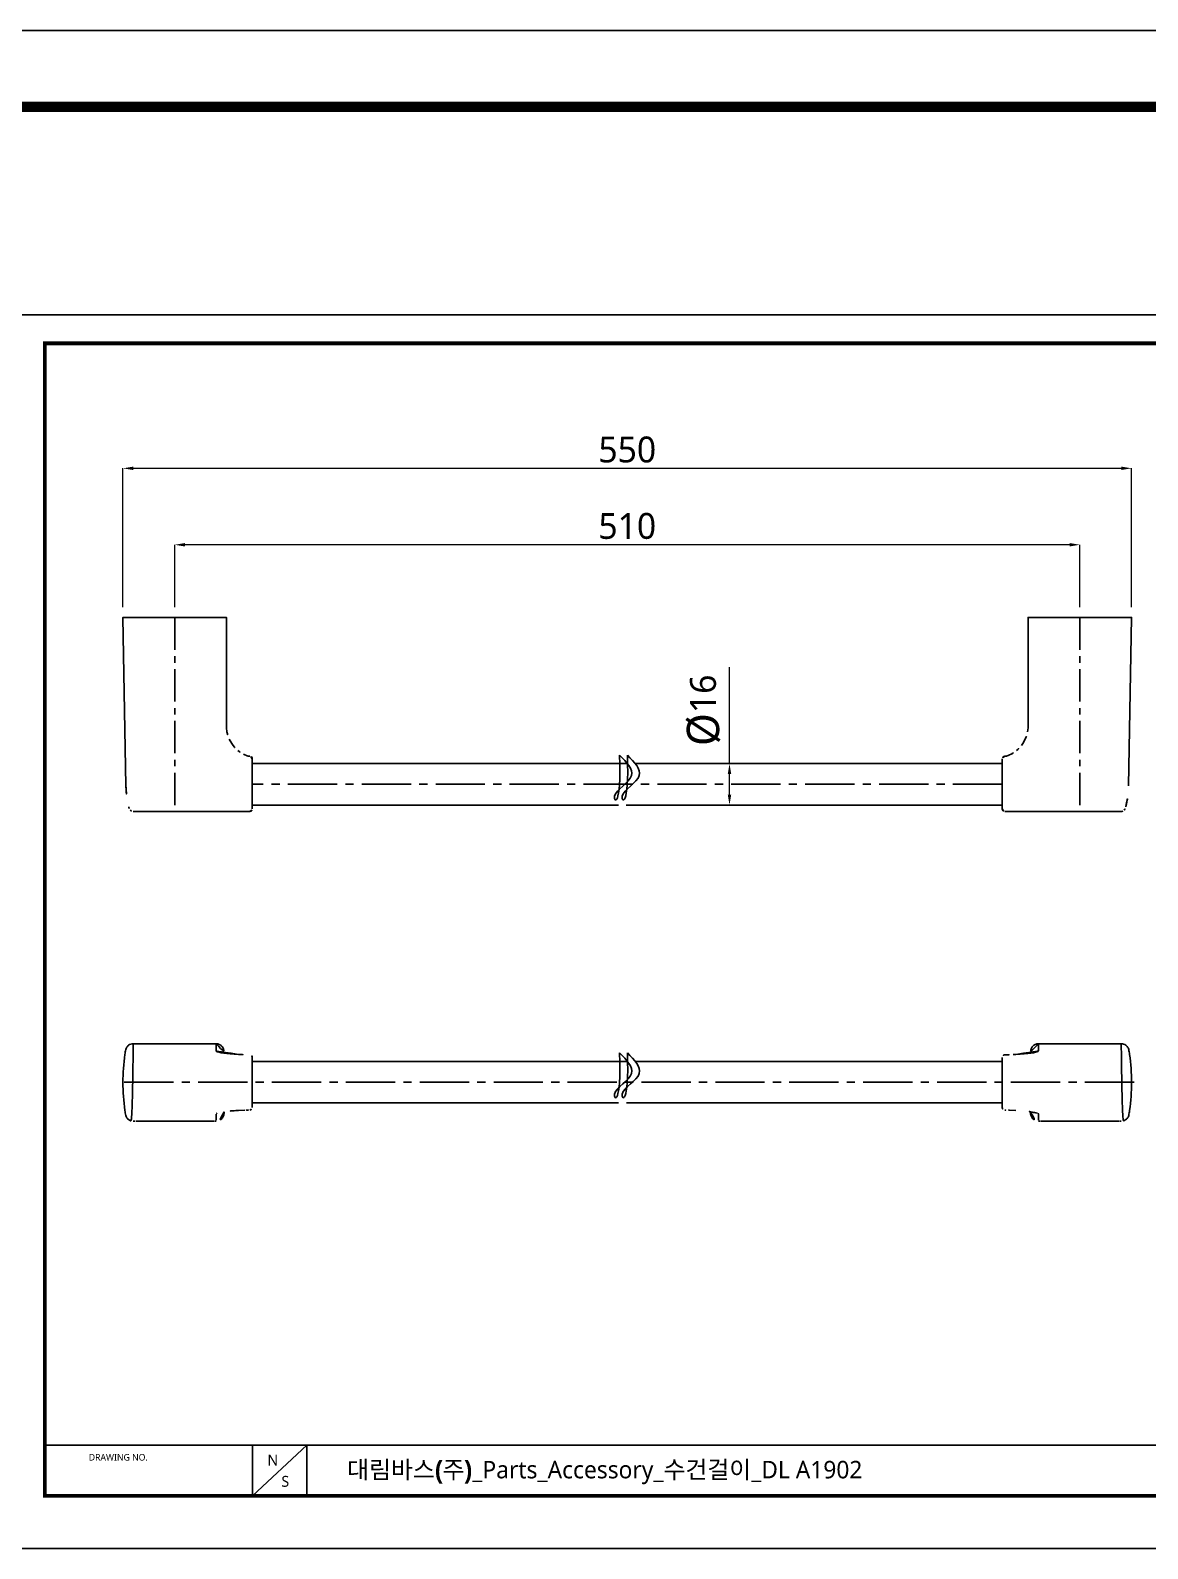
# Model space of a CAD drawing. Extents: x 16296675745 to 16296677481, y -37409619395 to -37409618123.
# Drawn here: x 16296676483 to 16296676915, y -37409618710 to -37409618123 of the extents above; entities that cross this region are included whole.
import ezdxf

# ---------------------------------------------------------------- set-up
doc = ezdxf.new("R2010")
doc.units = 0
doc.header["$LTSCALE"] = 10
doc.header["$MEASUREMENT"] = 0
doc.header["$PDMODE"] = 3
doc.header["$PDSIZE"] = -10
doc.linetypes.add('CENTER', pattern=[2, 1.25, -0.25, 0.25, -0.25])
doc.linetypes.add('CENTER2', pattern=[28.575, 19.05, -3.175, 3.175, -3.175])
doc.layers.get('0').update_dxf_attribs({"linetype": 'CONTINUOUS'})
doc.layers.get('DEFPOINTS').update_dxf_attribs({"linetype": 'CONTINUOUS'})
doc.layers.add('1', color=7, linetype='CONTINUOUS')
doc.layers.add('BODY', color=7, linetype='CONTINUOUS')
doc.styles.add('Daelim Dimension', font='')
doc.styles.get('Daelim Dimension').set_extended_font_data('NanumGothic')
doc.dimstyles.new('DEFAULT', dxfattribs={"dimscale": 2, "dimtxt": 2, "dimasz": 2, "dimexe": 0, "dimexo": 2, "dimgap": 1, "dimtad": 1, "dimdec": 1, "dimzin": 9, "dimdsep": 46, "dimtxsty": 'Daelim Dimension', "dimcen": 0.5, "dimclrd": 252, "dimclre": 252, "dimclrt": 3, "dimadec": 1, "dimazin": 0, "dimtfac": 1, "dimtdec": 1, "dimtix": 1, "dimtmove": 0, "dimatfit": 3, "dimfxl": 1, "dimtolj": 1, "dimtzin": 1, "dimlwd": 9, "dimlwe": 9, "dimarcsym": 0})

# ---------------------------------------------------------------- blocks, each defined once
blk = doc.blocks.new('*D0')
at = {"color": 5, "lineweight": 9, "ltscale": 0.5, "transparency": 16777216}
for p, q in [((16296676753.03851, -37409618406.71108), (16296676753.03851, -37409618369.46216)), ((16296676752.90562, -37409618406.71108), (16296676753.03851, -37409618406.71108)), ((16296676753.03851, -37409618418.71108), (16296676753.03851, -37409618410.71108)), ((16296676752.90562, -37409618422.71108), (16296676753.03851, -37409618422.71108))]:
    blk.add_line(p, q, dxfattribs=at)
at = {"color": 5, "ltscale": 0.5, "transparency": 16777216}
for points in [[(16296676752.37184, -37409618410.71108), (16296676753.70517, -37409618410.71108), (16296676753.03851, -37409618406.71108)], [(16296676752.37184, -37409618418.71108), (16296676753.70517, -37409618418.71108), (16296676753.03851, -37409618422.71108)]]:
    blk.add_solid(points, dxfattribs=at)
at = {"layer": 'DEFPOINTS', "color": 0, "ltscale": 0.5, "transparency": 16777216}
for p in [(16296676756.90562, -37409618406.71108), (16296676753.03851, -37409618422.71108), (16296676756.90562, -37409618422.71108)]:
    blk.add_point(p, dxfattribs=at)
at = {"color": 7, "ltscale": 0.5, "transparency": 16777216, "insert": (16296676743.05389, -37409618386.08662), "char_height": 10, "attachment_point": 5, "rotation": 90, "style": 'Daelim Dimension'}
blk.add_mtext('\\A1;{\\H1.25x;\\C256;Ø}16', dxfattribs=at)

msp = doc.modelspace()

# ---------------------------------------------------------------- linework, layer by layer
at = {"color": 5, "lineweight": 9, "ltscale": 0.5}
for p, q in [((16296676518.50094, -37409618346.211243), (16296676518.50094, -37409618292.546112)), ((16296676522.50094, -37409618292.546112), (16296676904.50094, -37409618292.546112)), ((16296676908.50094, -37409618346.211243), (16296676908.50094, -37409618292.546112)), ((16296676538.50094, -37409618346.21125), (16296676538.50094, -37409618322.099533)), ((16296676884.50094, -37409618322.099533), (16296676542.50094, -37409618322.099533)), ((16296676888.50094, -37409618346.211243), (16296676888.50094, -37409618322.099533))]:
    msp.add_line(p, q, dxfattribs=at)
at = {"color": 1, "linetype": 'CENTER'}
for p, q in [((16296676538.50094, -37409618350.211243), (16296676538.50094, -37409618425.211243)), ((16296676888.50094, -37409618350.211243), (16296676888.50094, -37409618425.211243))]:
    msp.add_line(p, q, dxfattribs=at)
at = {"ltscale": 0.5}
for p, q in [((16296676713.584669, -37409618406.711082), (16296676568.50094, -37409618406.711067)), ((16296676858.50094, -37409618406.71109), (16296676716.584669, -37409618406.711082)), ((16296676710.13014, -37409618422.711082), (16296676568.50094, -37409618422.711082)), ((16296676858.50094, -37409618422.711082), (16296676713.13014, -37409618422.711082)), ((16296676713.6049, -37409618521.866203), (16296676568.50094, -37409618521.866203)), ((16296676858.50094, -37409618521.866203), (16296676716.6049, -37409618521.866203)), ((16296676710.15538, -37409618537.866203), (16296676568.50094, -37409618537.866203)), ((16296676858.50094, -37409618537.866203), (16296676713.15538, -37409618537.866203))]:
    msp.add_line(p, q, dxfattribs=at)
at = {"color": 5}
msp.add_line((16296676488.30303, -37409618670.210129), (16296677012.49032, -37409618670.210129), dxfattribs=at)
at = {"color": 5, "ltscale": 40}
for p, q in [((16296676568.653721, -37409618670.210129), (16296676568.653721, -37409618689.826469)), ((16296676568.653721, -37409618670.210129), (16296676568.653721, -37409618689.826469)), ((16296676589.648081, -37409618670.210129), (16296676568.653721, -37409618689.826469)), ((16296676589.648081, -37409618670.210129), (16296676568.653721, -37409618689.826469)), ((16296676589.648081, -37409618670.210129), (16296676589.648081, -37409618689.826469)), ((16296676589.648081, -37409618670.210129), (16296676589.648081, -37409618689.826469))]:
    msp.add_line(p, q, dxfattribs=at)
at = {"ltscale": 0.5}
for points in [[(16296675745.032089, -37409619395.241547), (16296677481.032089, -37409619395.241547), (16296677481.032089, -37409618123.241547), (16296675745.032089, -37409618123.241547)], [(16296676477.834841, -37409618710.177017), (16296677128.834841, -37409618710.177017), (16296677128.834841, -37409618233.177017), (16296676477.834841, -37409618233.177017)]]:
    msp.add_lwpolyline(points, close=True, dxfattribs=at)
at = {"color": 5, "linetype": 'ByBlock', "lineweight": 200}
for points, const_width in [([(16296675772.947269, -37409619340.775627), (16296677452.947269, -37409619340.775627), (16296677452.947269, -37409618152.775627), (16296675772.947269, -37409618152.775627)], 4), ([(16296676488.30303, -37409618689.752296), (16296677118.30303, -37409618689.752296), (16296677118.30303, -37409618244.252296), (16296676488.30303, -37409618244.252296)], 1.5)]:
    msp.add_lwpolyline(points, close=True, dxfattribs=dict(at, const_width=const_width))
at = {"ltscale": 0.5}
for points in [[(16296676710.558029, -37409618403.43866), (16296676715.16094, -37409618411.335793), (16296676708.559839, -37409618419.32016), (16296676714.466351, -37409618426.175842)], [(16296676713.558029, -37409618403.43866), (16296676718.16094, -37409618411.335793), (16296676711.559839, -37409618419.32016), (16296676717.466351, -37409618426.175842)], [(16296676710.55831, -37409618518.568542), (16296676715.161209, -37409618526.465683), (16296676708.56012, -37409618534.450043), (16296676714.466619, -37409618541.305733)], [(16296676713.55831, -37409618518.568542), (16296676718.161209, -37409618526.465683), (16296676711.56012, -37409618534.450043), (16296676717.466619, -37409618541.305733)]]:
    msp.add_spline(points, degree=3, dxfattribs=at)
at = {"color": 5, "ltscale": 0.5}
for points in [[(16296676522.50094, -37409618291.879448), (16296676522.50094, -37409618293.212784), (16296676518.50094, -37409618292.546112)], [(16296676904.50094, -37409618291.879448), (16296676904.50094, -37409618293.212784), (16296676908.50094, -37409618292.546112)], [(16296676542.50094, -37409618321.432869), (16296676542.50094, -37409618322.766197), (16296676538.50094, -37409618322.099533)], [(16296676884.50094, -37409618321.432861), (16296676884.50094, -37409618322.76619), (16296676888.50094, -37409618322.099533)]]:
    msp.add_solid(points, dxfattribs=at)
at = {"layer": '1', "color": 1, "linetype": 'CENTER2', "lineweight": 25, "ltscale": 0.1}
for p, q in [((16296676858.50094, -37409618414.711082), (16296676568.50094, -37409618414.711082)), ((16296676909.500931, -37409618529.840973), (16296676517.50095, -37409618529.840973))]:
    msp.add_line(p, q, dxfattribs=at)
at = {"layer": 'BODY'}
for p, q in [((16296676568.50094, -37409618404.853111), (16296676568.50094, -37409618424.19165)), ((16296676858.50094, -37409618404.853111), (16296676858.50094, -37409618424.19165)), ((16296676567.50094, -37409618425.211243), (16296676522.50094, -37409618425.211243)), ((16296676859.50094, -37409618425.211243), (16296676904.50094, -37409618425.211243)), ((16296676563.277809, -37409618519.125877), (16296676563.223709, -37409618519.122498)), ((16296676563.277809, -37409618519.125938), (16296676564.265739, -37409618519.185097)), ((16296676568.50094, -37409618539.635483), (16296676568.50094, -37409618520.277344)), ((16296676858.50094, -37409618539.635483), (16296676858.50094, -37409618520.277344)), ((16296676863.72407, -37409618519.125938), (16296676862.736139, -37409618519.185097)), ((16296676863.72407, -37409618519.125877), (16296676863.77817, -37409618519.122498)), ((16296676522.50094, -37409618544.966202), (16296676523.136021, -37409618544.966202)), ((16296676523.424431, -37409618544.966202), (16296676553.57745, -37409618544.966202)), ((16296676554.50094, -37409618544.966202), (16296676553.86586, -37409618544.966202)), ((16296676554.500771, -37409618544.599571), (16296676554.50106, -37409618542.166382)), ((16296676563.196461, -37409618540.811729), (16296676565.64394, -37409618540.672981)), ((16296676863.80542, -37409618540.811729), (16296676861.357941, -37409618540.672981)), ((16296676872.50111, -37409618544.599571), (16296676872.50082, -37409618542.166382)), ((16296676872.50094, -37409618544.966202), (16296676873.136021, -37409618544.966202)), ((16296676903.57745, -37409618544.966202), (16296676873.424431, -37409618544.966202)), ((16296676904.50094, -37409618544.966202), (16296676903.86586, -37409618544.966202))]:
    msp.add_line(p, q, dxfattribs=at)
for points in [[(16296676519.67095, -37409618415.233948), (16296676518.50094, -37409618350.211243), (16296676558.50094, -37409618350.211243), (16296676558.49934, -37409618392.12088), (16296676558.52125, -37409618392.925789), (16296676558.71443, -37409618394.480087)], [(16296676907.330931, -37409618415.233948), (16296676908.50094, -37409618350.211243), (16296676868.50094, -37409618350.211243), (16296676868.502541, -37409618392.12088), (16296676868.480631, -37409618392.925789), (16296676868.287451, -37409618394.480087)], [(16296676559.61894, -37409618397.310562), (16296676560.53808, -37409618398.957367), (16296676561.075741, -37409618399.703079)], [(16296676867.38294, -37409618397.310562), (16296676866.4638, -37409618398.957367), (16296676865.92614, -37409618399.703079)], [(16296676565.10121, -37409618403.042862), (16296676565.675791, -37409618403.325577), (16296676566.264299, -37409618403.572227), (16296676566.564671, -37409618403.677971), (16296676566.87088, -37409618403.76207), (16296676567.50094, -37409618403.833519)], [(16296676861.900669, -37409618403.042862), (16296676861.326099, -37409618403.325577), (16296676860.737579, -37409618403.572227), (16296676860.43721, -37409618403.677971), (16296676860.131001, -37409618403.76207), (16296676859.50094, -37409618403.833519)], [(16296676554.49971, -37409618517.766243), (16296676554.50094, -37409618514.966202), (16296676522.50094, -37409618514.966202)], [(16296676872.502171, -37409618517.766243), (16296676872.50094, -37409618514.966202), (16296676904.50094, -37409618514.966202)]]:
    msp.add_lwpolyline(points, dxfattribs=at)
for centre, radius, start, end in [((16296676570.79987, -37409618392.177773), 12.302794, 190.785995064, 204.65831498), ((16296676856.202009, -37409618392.177773), 12.302794, 335.341721453, 349.214016875), ((16296676570.485519, -37409618392.397148), 11.913043, 217.826561487, 230.70652558), ((16296676570.966379, -37409618391.809517), 12.672335, 230.70652558, 242.429971693), ((16296676567.500811, -37409618404.833832), 1.000317, 358.895736716, 89.992459471), ((16296676859.50107, -37409618404.833832), 1.000317, 90.007431246, 181.10426461), ((16296676856.035509, -37409618391.809517), 12.672335, 297.570079608, 309.293492964), ((16296676856.516359, -37409618392.397148), 11.913043, 309.293492964, 322.17345338), ((16296676557.27936, -37409618414.551102), 37.614605, 181.039993663, 193.656423769), ((16296676869.722521, -37409618414.551102), 37.614605, 346.34358046, 358.960007064), ((16296676523.72019, -37409618422.704933), 3.079074, 193.656423769, 219.5329304), ((16296676522.50094, -37409618423.71624), 1.495004, 219.383475892, 270), ((16296676567.500811, -37409618424.21093), 1.000317, 270.007540529, 1.104263284), ((16296676859.50107, -37409618424.21093), 1.000317, 178.89573539, 269.992568754), ((16296676904.50094, -37409618423.71624), 1.495004, 270, 320.616461897), ((16296676903.281691, -37409618422.704933), 3.079074, 320.467085427, 346.34358046), ((16296676563.277531, -37409618519.130653), 0.004728, 86.572818832, 265.983072156), ((16296676567.50094, -37409618456.374924), 62.902424, 266.149788935, 270), ((16296676567.50094, -37409618520.277344), 1, 0, 90), ((16296676859.50094, -37409618520.277344), 1, 90, 180), ((16296676859.50094, -37409618456.374924), 62.902424, 270, 273.850315074), ((16296676863.72435, -37409618519.130653), 0.004728, 274.017036608, 93.427191927), ((16296676567.48115, -37409618539.635483), 1.019788, 271.111808749, 0), ((16296676859.520729, -37409618539.635483), 1.019788, 180, 268.888084734), ((16296676554.99465, -37409618542.367577), 0.533023, 97.627963984, 157.822836368), ((16296676564.08527, -37409618581.78141), 40.979317, 91.242756341, 102.91819396), ((16296676566.47484, -37409618557.15023), 16.498189, 89.662095643, 92.886832191), ((16296676567.14398, -37409618504.219994), 36.436833, 269.100783316, 270.561285364), ((16296676859.857901, -37409618504.219994), 36.436833, 269.438713397, 270.899217658), ((16296676860.52704, -37409618557.15023), 16.498189, 87.11326956, 90.337905077), ((16296676862.916611, -37409618581.78141), 40.979317, 77.081767035, 88.757136002), ((16296676872.007231, -37409618542.367577), 0.533023, 22.177153495, 82.372043396)]:
    msp.add_arc(centre, radius, start, end, dxfattribs=at)
for points, knots in [([(16296676522.50094, -37409618514.966202), (16296676522.197821, -37409618514.966202), (16296676521.501221, -37409618515.067818), (16296676520.591261, -37409618515.589737), (16296676519.869591, -37409618516.354309), (16296676519.48661, -37409618517.591362), (16296676518.84481, -37409618522.063248), (16296676518.196211, -37409618529.948807), (16296676518.84363, -37409618537.85157), (16296676519.483009, -37409618542.323967), (16296676519.86797, -37409618543.578491), (16296676520.56827, -37409618544.315323), (16296676521.4659, -37409618544.852669), (16296676522.163429, -37409618544.966202), (16296676522.50094, -37409618544.966202)], [33.8780571639, 33.8780571639, 33.8780571639, 33.8780571639, 34.8217774995, 35.8689001842, 37.0909954809, 37.8214044686, 39.7439587738, 50.6432116343, 61.4900538089, 63.4650185564, 64.1954276228, 65.417523054, 66.3597548325, 67.4083658373, 67.4083658373, 67.4083658373, 67.4083658373]), ([(16296676554.50094, -37409618514.966202), (16296676554.71209, -37409618514.965103), (16296676555.12738, -37409618515.014), (16296676555.95121, -37409618515.275078), (16296676556.801809, -37409618515.91243), (16296676557.309799, -37409618516.804817), (16296676557.521799, -37409618517.721489), (16296676557.59033, -37409618518.261513), (16296676557.649509, -37409618518.627693)], [0, 0, 0, 0, 0.6290174129, 1.2583215548, 2.565327386, 3.7534006068, 4.2709037278, 5.3842052314, 5.3842052314, 5.3842052314, 5.3842052314]), ([(16296676872.50094, -37409618514.966202), (16296676872.289789, -37409618514.965103), (16296676871.8745, -37409618515.014), (16296676871.050671, -37409618515.275078), (16296676870.200069, -37409618515.91243), (16296676869.69208, -37409618516.804817), (16296676869.48008, -37409618517.721489), (16296676869.411551, -37409618518.261513), (16296676869.352369, -37409618518.627693)], [0, 0, 0, 0, 0.6290174129, 1.2583215548, 2.565327386, 3.7534006068, 4.2709037278, 5.3842052314, 5.3842052314, 5.3842052314, 5.3842052314]), ([(16296676904.50094, -37409618514.966202), (16296676904.80406, -37409618514.966202), (16296676905.50066, -37409618515.067818), (16296676906.41062, -37409618515.589737), (16296676907.13229, -37409618516.354309), (16296676907.51527, -37409618517.591362), (16296676908.15707, -37409618522.063248), (16296676908.80567, -37409618529.948807), (16296676908.158251, -37409618537.85157), (16296676907.518869, -37409618542.323967), (16296676907.133909, -37409618543.578491), (16296676906.433611, -37409618544.315323), (16296676905.53598, -37409618544.852669), (16296676904.838449, -37409618544.966202), (16296676904.50094, -37409618544.966202)], [33.8780571639, 33.8780571639, 33.8780571639, 33.8780571639, 34.8217774995, 35.8689001842, 37.0909954809, 37.8214044686, 39.7439587738, 50.6432116343, 61.4900538089, 63.4650185564, 64.1954276228, 65.417523054, 66.3597548325, 67.4083658373, 67.4083658373, 67.4083658373, 67.4083658373]), ([(16296676563.223709, -37409618519.122498), (16296676562.049891, -37409618519.049271), (16296676559.86799, -37409618518.883308), (16296676557.308359, -37409618518.603859), (16296676555.52317, -37409618518.301033), (16296676554.72053, -37409618518.040916), (16296676554.523029, -37409618517.862877), (16296676554.50256, -37409618517.788918), (16296676554.49971, -37409618517.766243)], [-0.00320602072, -0.00320602072, -0.00320602072, -0.00320602072, 0.1790150106, 0.36682130516, 0.55462759973, 0.74243389429, 0.83633704157, 0.87805716386, 0.87805716386, 0.87805716386, 0.87805716386]), ([(16296676863.77817, -37409618519.122498), (16296676864.95199, -37409618519.049271), (16296676867.13389, -37409618518.883308), (16296676869.69352, -37409618518.603859), (16296676871.47871, -37409618518.301033), (16296676872.281349, -37409618518.040916), (16296676872.478861, -37409618517.862877), (16296676872.499319, -37409618517.788918), (16296676872.502171, -37409618517.766243)], [-0.00320602072, -0.00320602072, -0.00320602072, -0.00320602072, 0.1790150106, 0.36682130516, 0.55462759973, 0.74243389429, 0.83633704157, 0.87805716386, 0.87805716386, 0.87805716386, 0.87805716386]), ([(16296676557.649469, -37409618541.304947), (16296676557.55451, -37409618541.836868), (16296676557.50091, -37409618542.58477), (16296676557.12532, -37409618543.451363), (16296676556.406561, -37409618544.48764), (16296676555.358931, -37409618544.966202), (16296676554.50094, -37409618544.966202)], [0, 0, 0, 0, 1.6305697002, 2.2070528081, 2.8186428922, 5.3839698967, 5.3839698967, 5.3839698967, 5.3839698967]), ([(16296676869.352409, -37409618541.304947), (16296676869.447371, -37409618541.836868), (16296676869.500971, -37409618542.58477), (16296676869.87656, -37409618543.451363), (16296676870.595329, -37409618544.48764), (16296676871.64295, -37409618544.966202), (16296676872.50094, -37409618544.966202)], [0, 0, 0, 0, 1.6305697002, 2.2070528081, 2.8186428922, 5.3839698967, 5.3839698967, 5.3839698967, 5.3839698967])]:
    msp.add_open_spline(points, degree=3, knots=knots, dxfattribs=at)

# ---------------------------------------------------------------- texts
at = {"color": 5, "ltscale": 40, "style": 'Daelim Dimension'}
msp.add_text('DRAWING NO.', height=2.56901127, dxfattribs=at).set_placement((16296676505.27594, -37409618676.144814))
at = {"color": 7, "ltscale": 0.5, "char_height": 10, "attachment_point": 5, "style": 'Daelim Dimension'}
for s, insert in [('\\A1;550', (16296676713.50094, -37409618285.329552)), ('\\A1;510', (16296676713.50094, -37409618314.882973))]:
    msp.add_mtext(s, dxfattribs=dict(at, insert=insert))
at = {"char_height": 4.204124, "width": 5.86731056, "attachment_point": 1, "style": 'Daelim Dimension'}
for s, insert in [('N', (16296676574.363911, -37409618673.88784)), ('S', (16296676579.77006, -37409618682.065361))]:
    msp.add_mtext(s, dxfattribs=dict(at, insert=insert))
at = {"color": 2, "insert": (16296676605.175289, -37409618676.256248), "char_height": 6.75662715, "width": 260.66283526, "attachment_point": 1, "style": 'Daelim Dimension'}
msp.add_mtext('{\\fPretendard Variable SemiBold|b0|i0|c129|p2;대림바스(주)}_Parts_Accessory_{\\fGulim|b0|i0|c129|p50;수건걸이}_DL A1902', dxfattribs=at)

# ---------------------------------------------------------------- dimensions: what is measured, and where the dimension line sits
at = {"ltscale": 0.5}
dim = msp.add_linear_dim(base=(16296676753.038509, -37409618422.711082), p1=(16296676756.905621, -37409618406.711082), p2=(16296676756.905621, -37409618422.711082), angle=90, text='{\\H1.25x;\\C256;Ø}<>', dimstyle='DEFAULT', override={"dimtxt": 5, "dimclrd": 5, "dimclre": 5, "dimclrt": 7}, dxfattribs=at)
dim.commit()
dim.dimension.update_dxf_attribs({"geometry": '*D0', "text_midpoint": (16296676753.038509, -37409618386.086617), "dimtype": 160})

doc.saveas('drawing.dxf')
